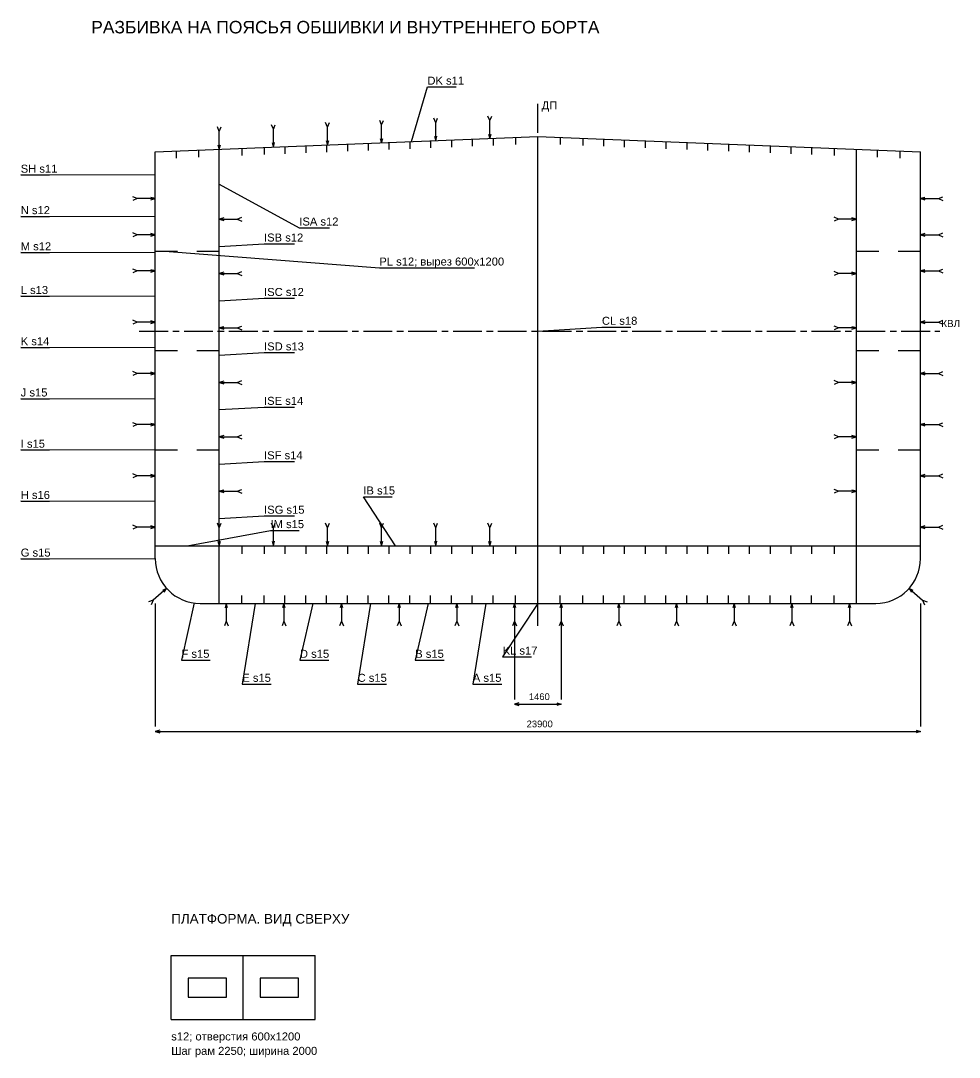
# Model space of a CAD drawing. Header units: millimetres. Extents: x -5500 to 138650, y -17240 to 192034.
# Drawn here: x 40800 to 70111, y -14175 to 18196 of the extents above; entities that cross this region are included whole.
import ezdxf

# ---------------------------------------------------------------- set-up
doc = ezdxf.new("R2010")
doc.units = ezdxf.units.MM
doc.linetypes.add('AXIS22', pattern=[1400, 900, -150, 200, -150])
for name, color, linetype in [('04_CENTER', 30, 'AXIS22'), ('04_DIM', 2, 'Continuous'), ('04_HULL', 4, 'Continuous'), ('04_MEMBER', 7, 'Continuous'), ('04_SEAM', 7, 'Continuous'), ('04_TEXT', 7, 'Continuous'), ('PLATFORM_HULL', 4, 'Continuous'), ('PLATFORM_TEXT', 7, 'Continuous')]:
    doc.layers.add(name, color=color, linetype=linetype)
doc.styles.add('RU', font='arial.ttf')

msp = doc.modelspace()

# ---------------------------------------------------------------- linework, layer by layer
at = {"layer": '04_CENTER'}
for p, q in [((56950, -700), (56950, 15678)), ((44500, 8500), (69500, 8500))]:
    msp.add_line(p, q, dxfattribs=at)
at = {"layer": '04_DIM'}
for p, q in [((45000, 0), (45000, -3850)), ((56220, 0), (56220, -3000)), ((57680, 0), (57680, -3000)), ((68900, 0), (68900, -3850)), ((56220, -3150), (57680, -3150)), ((45000, -4000), (68900, -4000))]:
    msp.add_line(p, q, dxfattribs=at)
for points in [[(56360, -3110), (56220, -3150), (56360, -3190)], [(57540, -3110), (57680, -3150), (57540, -3190)], [(45140, -3960), (45000, -4000), (45140, -4040)], [(68760, -3960), (68900, -4000), (68760, -4040)]]:
    msp.add_lwpolyline(points, dxfattribs=at)
at = {"layer": '04_HULL'}
for p, q in [((56950, 0), (56950, 14578)), ((45000, 1400), (45000, 14100)), ((47000, 0), (47000, 14180)), ((66900, 0), (66900, 14180)), ((68900, 1400), (68900, 14100)), ((45000, 11000), (45700, 11000)), ((46300, 11000), (47000, 11000)), ((66900, 11000), (67600, 11000)), ((68200, 11000), (68900, 11000)), ((45000, 7900), (45700, 7900)), ((46300, 7900), (47000, 7900)), ((66900, 7900), (67600, 7900)), ((68200, 7900), (68900, 7900)), ((45000, 4800), (45700, 4800)), ((46300, 4800), (47000, 4800)), ((66900, 4800), (67600, 4800)), ((68200, 4800), (68900, 4800)), ((45000, 1800), (68900, 1800)), ((46400, 0), (67500, 0))]:
    msp.add_line(p, q, dxfattribs=at)
msp.add_lwpolyline([(45000, 14100), (56950, 14578), (68900, 14100)], dxfattribs=at)
for centre, start, end in [((46400, 1400), 180, 270), ((67500, 1400), 270, 360)]:
    msp.add_arc(centre, 1400, start, end, dxfattribs=at)
at = {"layer": '04_MEMBER'}
for p, q in [((49050, 14262), (49050, 14042)), ((49700, 14288), (49700, 14068)), ((50350, 14314), (50350, 14094)), ((51000, 14340), (51000, 14120)), ((51650, 14366), (51650, 14146)), ((52300, 14392), (52300, 14172)), ((52950, 14418), (52950, 14198)), ((53600, 14444), (53600, 14224)), ((54250, 14470), (54250, 14250)), ((54900, 14496), (54900, 14276)), ((55550, 14522), (55550, 14302)), ((56250, 14550), (56250, 14330)), ((57650, 14550), (57650, 14330)), ((58350, 14522), (58350, 14302)), ((59000, 14496), (59000, 14276)), ((59650, 14470), (59650, 14250)), ((60300, 14444), (60300, 14224)), ((60950, 14418), (60950, 14198)), ((61600, 14392), (61600, 14172)), ((62250, 14366), (62250, 14146)), ((62900, 14340), (62900, 14120)), ((63550, 14314), (63550, 14094)), ((64200, 14288), (64200, 14068)), ((64850, 14262), (64850, 14042)), ((45650, 14126), (45650, 13906)), ((46350, 14154), (46350, 13934)), ((47700, 14208), (47700, 13988)), ((48400, 14236), (48400, 14016)), ((65500, 14236), (65500, 14016)), ((66200, 14208), (66200, 13988)), ((67550, 14154), (67550, 13934)), ((68250, 14126), (68250, 13906)), ((47700, 1800), (47700, 1550)), ((48400, 1800), (48400, 1550)), ((49050, 1800), (49050, 1550)), ((49700, 1800), (49700, 1550)), ((50350, 1800), (50350, 1550)), ((51000, 1800), (51000, 1550)), ((51650, 1800), (51650, 1550)), ((52300, 1800), (52300, 1550)), ((52950, 1800), (52950, 1550)), ((53600, 1800), (53600, 1550)), ((54250, 1800), (54250, 1550)), ((54900, 1800), (54900, 1550)), ((55550, 1800), (55550, 1550)), ((56250, 1800), (56250, 1550)), ((57650, 1800), (57650, 1550)), ((58350, 1800), (58350, 1550)), ((59000, 1800), (59000, 1550)), ((59650, 1800), (59650, 1550)), ((60300, 1800), (60300, 1550)), ((60950, 1800), (60950, 1550)), ((61600, 1800), (61600, 1550)), ((62250, 1800), (62250, 1550)), ((62900, 1800), (62900, 1550)), ((63550, 1800), (63550, 1550)), ((64200, 1800), (64200, 1550)), ((64850, 1800), (64850, 1550)), ((65500, 1800), (65500, 1550)), ((66200, 1800), (66200, 1550)), ((47700, 0), (47700, 250)), ((48400, 0), (48400, 250)), ((49050, 0), (49050, 250)), ((49700, 0), (49700, 250)), ((50350, 0), (50350, 250)), ((51000, 0), (51000, 250)), ((51650, 0), (51650, 250)), ((52300, 0), (52300, 250)), ((52950, 0), (52950, 250)), ((53600, 0), (53600, 250)), ((54250, 0), (54250, 250)), ((54900, 0), (54900, 250)), ((55550, 0), (55550, 250)), ((56250, 0), (56250, 250)), ((57650, 0), (57650, 250)), ((58350, 0), (58350, 250)), ((59000, 0), (59000, 250)), ((59650, 0), (59650, 250)), ((60300, 0), (60300, 250)), ((60950, 0), (60950, 250)), ((61600, 0), (61600, 250)), ((62250, 0), (62250, 250)), ((62900, 0), (62900, 250)), ((63550, 0), (63550, 250)), ((64200, 0), (64200, 250)), ((64850, 0), (64850, 250)), ((65500, 0), (65500, 250)), ((66200, 0), (66200, 250))]:
    msp.add_line(p, q, dxfattribs=at)
at = {"layer": '04_SEAM'}
for p, q in [((55450, 15078), (55390, 15218)), ((55450, 15078), (55510, 15218)), ((48690, 14808), (48630, 14948)), ((48690, 14808), (48750, 14948)), ((50380, 14875), (50320, 15015)), ((50380, 14875), (50440, 15015)), ((52070, 14943), (52010, 15083)), ((52070, 14943), (52130, 15083)), ((52070, 14383), (52070, 14943)), ((53760, 15010), (53700, 15150)), ((53760, 15010), (53820, 15150)), ((53760, 14450), (53760, 15010)), ((55450, 14518), (55450, 15078)), ((47000, 14740), (46940, 14880)), ((47000, 14740), (47060, 14880)), ((47000, 14180), (47000, 14740)), ((48690, 14248), (48690, 14808)), ((50380, 14315), (50380, 14875)), ((44440, 12640), (44300, 12700)), ((44440, 12640), (44300, 12580)), ((45000, 12640), (44440, 12640)), ((68900, 12640), (69460, 12640)), ((69460, 12640), (69600, 12700)), ((69460, 12640), (69600, 12580)), ((47000, 12000), (47560, 12000)), ((47560, 12000), (47700, 12060)), ((47560, 12000), (47700, 11940)), ((66340, 12000), (66200, 12060)), ((66340, 12000), (66200, 11940)), ((66900, 12000), (66340, 12000)), ((44440, 11510), (44300, 11570)), ((44440, 11510), (44300, 11450)), ((45000, 11510), (44440, 11510)), ((68900, 11510), (69460, 11510)), ((69460, 11510), (69600, 11570)), ((69460, 11510), (69600, 11450)), ((44440, 10381), (44300, 10441)), ((44440, 10381), (44300, 10321)), ((45000, 10381), (44440, 10381)), ((47560, 10300), (47700, 10360)), ((66340, 10300), (66200, 10360)), ((68900, 10381), (69460, 10381)), ((69460, 10381), (69600, 10441)), ((69460, 10381), (69600, 10321)), ((47000, 10300), (47560, 10300)), ((47560, 10300), (47700, 10240)), ((66340, 10300), (66200, 10240)), ((66900, 10300), (66340, 10300)), ((44440, 8781), (44300, 8841)), ((44440, 8781), (44300, 8721)), ((45000, 8781), (44440, 8781)), ((68900, 8781), (69460, 8781)), ((69460, 8781), (69600, 8841)), ((69460, 8781), (69600, 8721)), ((47000, 8600), (47560, 8600)), ((47560, 8600), (47700, 8660)), ((47560, 8600), (47700, 8540)), ((66340, 8600), (66200, 8660)), ((66340, 8600), (66200, 8540)), ((66900, 8600), (66340, 8600)), ((44440, 7181), (44300, 7241)), ((44440, 7181), (44300, 7121)), ((45000, 7181), (44440, 7181)), ((68900, 7181), (69460, 7181)), ((69460, 7181), (69600, 7241)), ((69460, 7181), (69600, 7121)), ((47000, 6900), (47560, 6900)), ((47560, 6900), (47700, 6960)), ((47560, 6900), (47700, 6840)), ((66340, 6900), (66200, 6960)), ((66340, 6900), (66200, 6840)), ((66900, 6900), (66340, 6900)), ((44440, 5581), (44300, 5641)), ((44440, 5581), (44300, 5521)), ((45000, 5581), (44440, 5581)), ((68900, 5581), (69460, 5581)), ((69460, 5581), (69600, 5641)), ((69460, 5581), (69600, 5521)), ((47000, 5200), (47560, 5200)), ((47560, 5200), (47700, 5260)), ((47560, 5200), (47700, 5140)), ((66340, 5200), (66200, 5260)), ((66340, 5200), (66200, 5140)), ((66900, 5200), (66340, 5200)), ((44440, 3981), (44300, 4041)), ((44440, 3981), (44300, 3921)), ((45000, 3981), (44440, 3981)), ((68900, 3981), (69460, 3981)), ((69460, 3981), (69600, 4041)), ((69460, 3981), (69600, 3921)), ((47000, 3500), (47560, 3500)), ((47560, 3500), (47700, 3560)), ((47560, 3500), (47700, 3440)), ((66340, 3500), (66200, 3560)), ((66340, 3500), (66200, 3440)), ((66900, 3500), (66340, 3500)), ((44440, 2381), (44300, 2441)), ((44440, 2381), (44300, 2321)), ((45000, 2381), (44440, 2381)), ((47000, 2360), (46940, 2500)), ((47000, 2360), (47060, 2500)), ((47000, 1800), (47000, 2360)), ((48690, 2360), (48630, 2500)), ((48690, 2360), (48750, 2500)), ((48690, 1800), (48690, 2360)), ((50380, 2360), (50320, 2500)), ((50380, 2360), (50440, 2500)), ((50380, 1800), (50380, 2360)), ((52070, 2360), (52010, 2500)), ((52070, 2360), (52130, 2500)), ((52070, 1800), (52070, 2360)), ((53760, 2360), (53700, 2500)), ((53760, 2360), (53820, 2500)), ((53760, 1800), (53760, 2360)), ((55450, 2360), (55390, 2500)), ((55450, 2360), (55510, 2500)), ((55450, 1800), (55450, 2360)), ((68900, 2381), (69460, 2381)), ((69460, 2381), (69600, 2441)), ((69460, 2381), (69600, 2321)), ((45355, 469), (44937, 96)), ((68545, 469), (68963, 96)), ((44937, 96), (44792, 48)), ((44937, 96), (44872, -42)), ((47220, 0), (47220, -560)), ((49020, 0), (49020, -560)), ((50820, 0), (50820, -560)), ((52620, 0), (52620, -560)), ((54420, 0), (54420, -560)), ((56220, 0), (56220, -560)), ((57680, 0), (57680, -560)), ((59480, 0), (59480, -560)), ((61280, 0), (61280, -560)), ((63080, 0), (63080, -560)), ((64880, 0), (64880, -560)), ((66680, 0), (66680, -560)), ((68963, 96), (69028, -42)), ((68963, 96), (69108, 48)), ((47220, -560), (47160, -700)), ((47220, -560), (47280, -700)), ((49020, -560), (48960, -700)), ((49020, -560), (49080, -700)), ((50820, -560), (50760, -700)), ((50820, -560), (50880, -700)), ((52620, -560), (52560, -700)), ((52620, -560), (52680, -700)), ((54420, -560), (54360, -700)), ((54420, -560), (54480, -700)), ((56220, -560), (56160, -700)), ((56220, -560), (56280, -700)), ((57680, -560), (57620, -700)), ((57680, -560), (57740, -700)), ((59480, -560), (59420, -700)), ((59480, -560), (59540, -700)), ((61280, -560), (61220, -700)), ((61280, -560), (61340, -700)), ((63080, -560), (63020, -700)), ((63080, -560), (63140, -700)), ((64880, -560), (64820, -700)), ((64880, -560), (64940, -700)), ((66680, -560), (66620, -700)), ((66680, -560), (66740, -700))]:
    msp.add_line(p, q, dxfattribs=at)
for points in [[(53000, 14420), (53500, 16130), (54400, 16130)], [(53720, 14590), (53760, 14450), (53800, 14590)], [(55410, 14658), (55450, 14518), (55490, 14658)], [(46960, 14320), (47000, 14180), (47040, 14320)], [(48650, 14388), (48690, 14248), (48730, 14388)], [(50340, 14455), (50380, 14315), (50420, 14455)], [(52030, 14523), (52070, 14383), (52110, 14523)], [(45000, 13370), (40800, 13380), (41700, 13380)], [(47000, 13090), (49500, 11730), (50445, 11730)], [(44860, 12600), (45000, 12640), (44860, 12680)], [(69040, 12680), (68900, 12640), (69040, 12600)], [(45000, 12075), (40800, 12085), (41700, 12085)], [(47140, 12040), (47000, 12000), (47140, 11960)], [(66760, 11960), (66900, 12000), (66760, 12040)], [(44860, 11470), (45000, 11510), (44860, 11550)], [(69040, 11550), (68900, 11510), (69040, 11470)], [(47000, 11150), (48400, 11230), (49345, 11230)], [(45000, 10946), (40800, 10956), (41700, 10956)], [(45300, 11000), (52000, 10480), (54970, 10480)], [(44860, 10341), (45000, 10381), (44860, 10421)], [(69040, 10421), (68900, 10381), (69040, 10341)], [(47140, 10340), (47000, 10300), (47140, 10260)], [(66760, 10260), (66900, 10300), (66760, 10340)], [(45000, 9581), (40800, 9591), (41700, 9591)], [(47000, 9450), (48400, 9530), (49345, 9530)], [(44860, 8741), (45000, 8781), (44860, 8821)], [(69040, 8821), (68900, 8781), (69040, 8741)], [(47140, 8640), (47000, 8600), (47140, 8560)], [(56950, 8500), (58950, 8630), (59850, 8630)], [(66760, 8560), (66900, 8600), (66760, 8640)], [(45000, 7981), (40800, 7991), (41700, 7991)], [(47000, 7750), (48400, 7830), (49345, 7830)], [(44860, 7141), (45000, 7181), (44860, 7221)], [(69040, 7221), (68900, 7181), (69040, 7141)], [(47140, 6940), (47000, 6900), (47140, 6860)], [(66760, 6860), (66900, 6900), (66760, 6940)], [(45000, 6381), (40800, 6391), (41700, 6391)], [(47000, 6050), (48400, 6130), (49345, 6130)], [(44860, 5541), (45000, 5581), (44860, 5621)], [(69040, 5621), (68900, 5581), (69040, 5541)], [(47140, 5240), (47000, 5200), (47140, 5160)], [(66760, 5160), (66900, 5200), (66760, 5240)], [(45000, 4781), (40800, 4791), (41700, 4791)], [(47000, 4350), (48400, 4430), (49345, 4430)], [(44860, 3941), (45000, 3981), (44860, 4021)], [(69040, 4021), (68900, 3981), (69040, 3941)], [(47140, 3540), (47000, 3500), (47140, 3460)], [(52500, 1800), (51500, 3330), (52400, 3330)], [(66760, 3460), (66900, 3500), (66760, 3540)], [(45000, 3181), (40800, 3191), (41700, 3191)], [(47000, 2650), (48400, 2730), (49345, 2730)], [(44860, 2341), (45000, 2381), (44860, 2421)], [(46000, 1800), (48600, 2280), (49500, 2280)], [(69040, 2421), (68900, 2381), (69040, 2341)], [(46960, 1940), (47000, 1800), (47040, 1940)], [(48650, 1940), (48690, 1800), (48730, 1940)], [(50340, 1940), (50380, 1800), (50420, 1940)], [(52030, 1940), (52070, 1800), (52110, 1940)], [(53720, 1940), (53760, 1800), (53800, 1940)], [(55410, 1940), (55450, 1800), (55490, 1940)], [(45000, 1381), (40800, 1391), (41700, 1391)], [(45277, 346), (45355, 469), (45224, 405)], [(68676, 405), (68545, 469), (68623, 346)], [(46220, 12), (45820, -1770), (46720, -1770)], [(47260, -140), (47220, 0), (47180, -140)], [(48120, 0), (47720, -2520), (48620, -2520)], [(49060, -140), (49020, 0), (48980, -140)], [(49920, 0), (49520, -1770), (50420, -1770)], [(50860, -140), (50820, 0), (50780, -140)], [(51720, 0), (51320, -2520), (52220, -2520)], [(52660, -140), (52620, 0), (52580, -140)], [(53520, 0), (53120, -1770), (54020, -1770)], [(54460, -140), (54420, 0), (54380, -140)], [(55320, 0), (54920, -2520), (55820, -2520)], [(56950, 0), (55850, -1670), (56750, -1670)], [(56260, -140), (56220, 0), (56180, -140)], [(57720, -140), (57680, 0), (57640, -140)], [(59520, -140), (59480, 0), (59440, -140)], [(61320, -140), (61280, 0), (61240, -140)], [(63120, -140), (63080, 0), (63040, -140)], [(64920, -140), (64880, 0), (64840, -140)], [(66720, -140), (66680, 0), (66640, -140)]]:
    msp.add_lwpolyline(points, dxfattribs=at)
at = {"layer": 'PLATFORM_HULL'}
for p, q in [((45500, -11000), (50000, -11000)), ((45500, -13000), (45500, -11000)), ((47750, -13000), (47750, -11000)), ((50000, -13000), (50000, -11000)), ((45500, -13000), (50000, -13000))]:
    msp.add_line(p, q, dxfattribs=at)
for points in [[(46025, -12300), (47225, -12300), (47225, -11700), (46025, -11700)], [(48275, -12300), (49475, -12300), (49475, -11700), (48275, -11700)]]:
    msp.add_lwpolyline(points, close=True, dxfattribs=at)

# ---------------------------------------------------------------- texts
at = {"layer": '04_DIM', "style": 'RU'}
for s, p in [('1460', (56670, -3020)), ('23900', (56600, -3870))]:
    msp.add_text(s, height=210, dxfattribs=at).set_placement(p)
at = {"layer": '04_TEXT', "style": 'RU'}
for s, height, p in [('РАЗБИВКА НА ПОЯСЬЯ ОБШИВКИ И ВНУТРЕННЕГО БОРТА', 390, (43000, 17800)), ('DK s11', 250, (53500, 16200)), ('ДП', 250, (57070, 15428)), ('SH s11', 250, (40800, 13450)), ('N s12', 250, (40800, 12155)), ('ISA s12', 250, (49500, 11800)), ('ISB s12', 250, (48400, 11300)), ('M s12', 250, (40800, 11026)), ('PL s12; вырез 600x1200', 250, (52000, 10550)), ('L s13', 250, (40800, 9661)), ('ISC s12', 250, (48400, 9600)), ('CL s18', 250, (58950, 8700)), ('КВЛ', 220, (69550, 8630)), ('K s14', 250, (40800, 8061)), ('ISD s13', 250, (48400, 7900)), ('J s15', 250, (40800, 6461)), ('ISE s14', 250, (48400, 6200)), ('I s15', 250, (40800, 4861)), ('ISF s14', 250, (48400, 4500)), ('IB s15', 250, (51500, 3400)), ('H s16', 250, (40800, 3261)), ('ISG s15', 250, (48400, 2800)), ('IM s15', 250, (48600, 2350)), ('G s15', 250, (40800, 1461)), ('F s15', 250, (45820, -1700)), ('D s15', 250, (49520, -1700)), ('B s15', 250, (53120, -1700)), ('KL s17', 250, (55850, -1600)), ('E s15', 250, (47720, -2450)), ('C s15', 250, (51320, -2450)), ('A s15', 250, (54920, -2450))]:
    msp.add_text(s, height=height, dxfattribs=at).set_placement(p)
at = {"layer": 'PLATFORM_TEXT', "style": 'RU'}
for s, height, p in [('ПЛАТФОРМА. ВИД СВЕРХУ', 300, (45500, -10000)), ('s12; отверстия 600x1200', 250, (45500, -13650)), ('Шаг рам 2250; ширина 2000', 250, (45500, -14100))]:
    msp.add_text(s, height=height, dxfattribs=at).set_placement(p)

doc.saveas('drawing.dxf')
